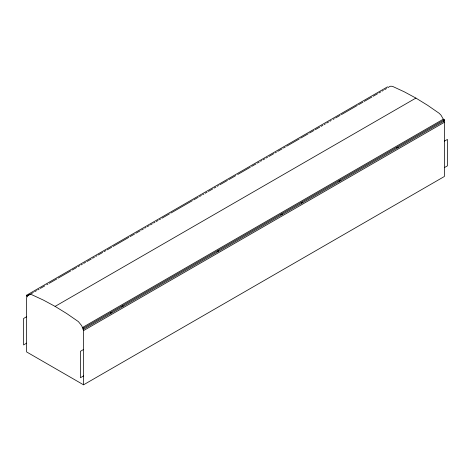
<?xml version="1.0" encoding="UTF-8"?>
<svg xmlns="http://www.w3.org/2000/svg" width="471" height="471" viewBox="0 0 471 471"><rect width="100%" height="100%" fill="white"/><g stroke="black" fill="none" stroke-linecap="round" stroke-linejoin="round"><path stroke-width="0.71" d="M27.094 296.648L26.641 296.389L26.641 295.199L387.45 86.888L388.451 87.465L389.299 86.664L390.818 86.187L392.608 86.405L404.23 91.792L415.905 98.08L427.58 105.269L439.202 113.311L440.991 115.154L443.67 119.822M33.37 292.467L27.642 295.776L26.641 295.199M34.642 291.737L36.55 290.631M37.821 289.9L39.099 289.165M40.371 288.429L44.822 285.856M46.735 284.755L48.007 284.019M49.278 283.283L56.914 278.879M58.186 278.143L70.915 270.796M72.187 270.06L76.643 267.487M77.915 266.751L79.823 265.65M81.094 264.914L82.366 264.178M83.638 263.448L85.551 262.341M86.823 261.611L91.28 259.038M92.551 258.302L94.459 257.201M95.731 256.465L97.002 255.729M98.274 254.994L102.731 252.427M104.003 251.691L105.91 250.59M107.188 249.854L111.639 247.281M112.91 246.545L128.824 237.36M130.096 236.625L134.547 234.058M135.819 233.322L140.276 230.749M141.547 230.013L143.455 228.912M144.732 228.176L146.004 227.44M147.276 226.704L149.183 225.603M150.455 224.867L152.369 223.766M153.64 223.03L154.912 222.3M156.184 221.564L158.091 220.463M159.369 219.727L160.64 218.991M161.912 218.256L169.548 213.846M170.82 213.116L192.456 200.622M193.728 199.887L198.185 197.314M199.457 196.584L201.364 195.477M202.636 194.741L203.914 194.011M205.185 193.275L207.093 192.174M208.365 191.438L212.821 188.865M214.093 188.129L216.001 187.028M217.272 186.292L218.544 185.556M219.822 184.826L227.458 180.417M228.729 179.681L235.73 175.642M237.637 174.535L250.366 167.187M251.638 166.457L256.089 163.884M257.366 163.149L259.274 162.048M260.545 161.312L261.817 160.576M263.089 159.84L265.002 158.739M266.274 158.003L267.546 157.267M268.817 156.537L273.91 153.593M275.182 152.863L276.453 152.127M277.725 151.391L282.182 148.818M283.454 148.082L285.361 146.981M286.639 146.245L299.362 138.898M300.633 138.168L308.269 133.758M309.547 133.022L313.998 130.449M315.27 129.713L319.727 127.141M320.998 126.411L322.906 125.304M324.183 124.574L325.455 123.838M326.727 123.102L328.634 122.001M329.906 121.265L331.178 120.529M333.091 119.428L334.363 118.692M335.635 117.956L340.091 115.389M341.363 114.653L357.271 105.469M358.543 104.733L363 102.16M364.271 101.424L371.907 97.02M373.179 96.284L377.636 93.711M378.908 92.975L380.815 91.874M382.087 91.139L383.359 90.403M384.636 89.667L386.544 88.566M26.641 316.724L23.55 318.508L23.55 344.937L26.641 343.153M444.359 119.74L83.55 328.052L82.549 327.475L443.358 119.163L444.359 119.74L444.359 120.929L443.906 120.67L444.359 122.289L444.359 176.501L83.55 384.813L26.641 351.961L26.641 297.749L27.33 296.071L28.49 294.976L30.009 294.499L31.798 294.722L43.42 300.104L55.095 306.391L415.905 98.08M110.461 313.186L111.733 312.45M121.912 306.574L123.184 305.838M217.367 251.461L218.638 250.731M280.999 214.723L282.276 213.987M301.363 202.966L302.635 202.236M338.908 181.294L340.18 180.558M396.817 147.859L398.089 147.123M83.096 328.982L83.55 329.247L444.359 120.929M83.55 384.813L83.55 330.601L444.359 122.289M83.55 349.506L80.453 351.289L80.453 377.718L83.55 375.935M444.359 141.194L447.45 139.41L447.45 165.833L444.359 167.623M55.095 306.391L66.77 313.58L78.392 321.622L81.701 325.697L83.55 330.601M83.55 328.052L83.55 329.247"/></g></svg>
